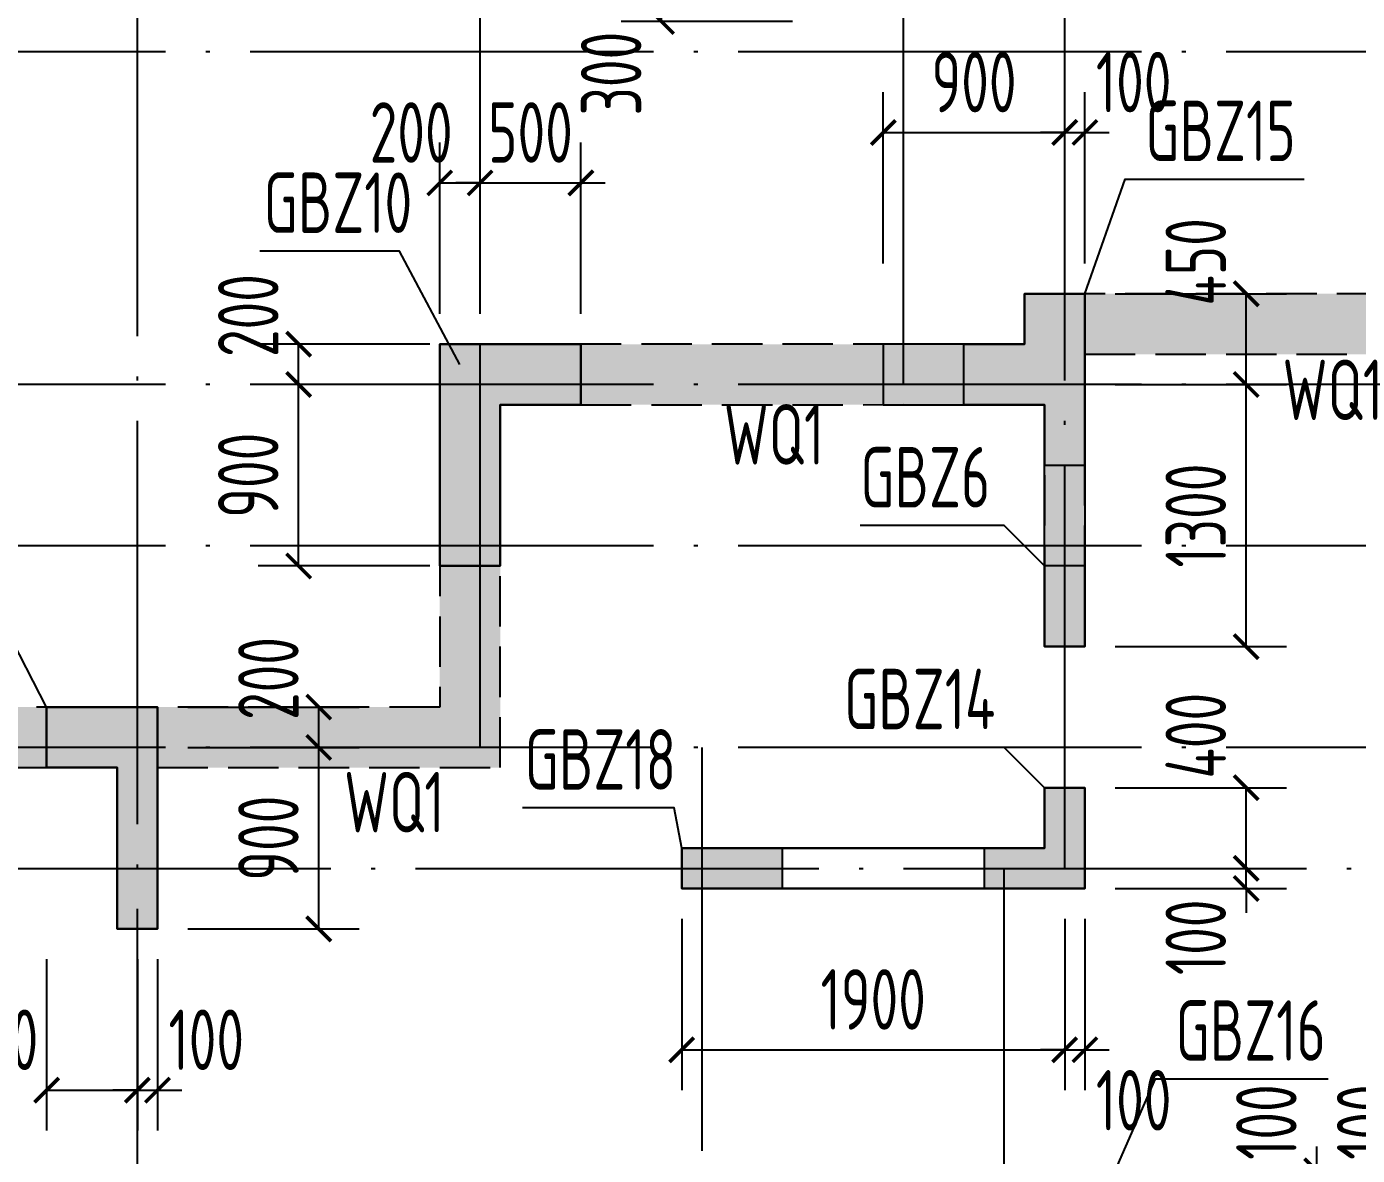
# Model space of a CAD drawing. Extents: x -668857 to 154266, y -275694 to 291306.
# Drawn here: x -308792 to -302191, y 210522 to 216120 of the extents above; entities that cross this region are included whole.
import ezdxf
from ezdxf.enums import TextEntityAlignment as Align

# ---------------------------------------------------------------- set-up
doc = ezdxf.new("R2010")
doc.units = 0
doc.header["$LTSCALE"] = 1000
doc.linetypes.add('DASH', pattern=[0.35, 0.25, -0.1])
doc.linetypes.add('DOTE', pattern=[2.42, 2, -0.2, 0.02, -0.2])
doc.layers.get('0').update_dxf_attribs({"linetype": 'CONTINUOUS'})
doc.layers.get('DEFPOINTS').update_dxf_attribs({"linetype": 'CONTINUOUS'})
for name, color, linetype in [('A-DOTE', 10, 'DOTE'), ('COLU_DE_TEXT', 7, 'CONTINUOUS'), ('LABEL', 1, 'CONTINUOUS'), ('S-Q墙填充', 252, 'CONTINUOUS'), ('S-Q墙实线', 6, 'CONTINUOUS'), ('S-Q墙标注', 3, 'CONTINUOUS'), ('S-Q墙虚线', 6, 'DASH'), ('S-X详图填充', 252, 'CONTINUOUS'), ('S-X详图实线', 4, 'CONTINUOUS')]:
    doc.layers.add(name, color=color, linetype=linetype)
doc.styles.add('TSSD_REIN', font='tssdeng.shx', dxfattribs={"width": 0.7, "height": 300, "bigfont": 'tssdchn.shx'})
doc.styles.add('结构文字', font='zstxt.shx', dxfattribs={"width": 0.7, "bigfont": 'zshz.shx'})
doc.dimstyles.new('STRUCK', dxfattribs={"dimtxt": 400, "dimasz": 121, "dimexe": 200, "dimexo": 150, "dimgap": 115, "dimtad": 1, "dimdec": 0, "dimdsep": 46, "dimtxsty": '结构文字', "dimblk": 'ARCHTICK', "dimcen": 400, "dimclrd": 3, "dimclre": 3, "dimclrt": 7, "dimadec": 0, "dimazin": 0, "dimtfac": 1, "dimtdec": 0, "dimtix": 1, "dimtmove": 2, "dimatfit": 3, "dimldrblk": '_DIMX', "dimfxl": 0, "dimtolj": 1, "dimtzin": 0, "dimarcsym": 0})

# ---------------------------------------------------------------- blocks, each defined once
blk = doc.blocks.new('20210726.16350016')
at = {"layer": 'A-DOTE'}
for p, q in [((36100, 10900), (36100, 21100)), ((37800, 13700), (37800, 21100)), ((40700, 13100.3), (40700, 21100)), ((39900, 15500), (39900, 17600)), ((55600, 17150), (3600, 17150)), ((55600, 15500), (3600, 15500)), ((55600, 14700), (3600, 14700)), ((55600, 13700), (3600, 13700)), ((38900.2, 13700), (38900, 3600)), ((3600, 13100.3), (55600, 13100.3)), ((40400, 11500), (40400, 13100))]:
    blk.add_line(p, q, dxfattribs=at)
blk = doc.blocks.new('_ArchTick')
at = {"color": 0, "linetype": 'ByBlock', "const_width": 0.15}
blk.add_lwpolyline([(-0.5, -0.5), (0.5, 0.5)], dxfattribs=at)
blk = doc.blocks.new('*D662')
at = {"layer": 'DEFPOINTS', "color": 0}
for p in [(-308142.3, 212545.4), (-307342.3, 212545.4), (-308142.3, 211645.4)]:
    blk.add_point(p, dxfattribs=at)
at = {"layer": 'S-Q墙标注', "color": 3, "lineweight": -2}
for p, q in [((-307992.3, 212545.4), (-307142.3, 212545.4)), ((-307342.3, 211645.4), (-307342.3, 212545.4)), ((-307992.3, 211645.4), (-307142.3, 211645.4))]:
    blk.add_line(p, q, dxfattribs=at)
at = {"layer": 'S-Q墙标注', "color": 3, "lineweight": -2, "xscale": 121, "yscale": 121, "zscale": 121}
for p, rotation in [((-307342.3, 212545.4), 90), ((-307342.3, 211645.4), 270)]:
    blk.add_blockref('_ArchTick', p, dxfattribs=dict(at, rotation=rotation))
at = {"layer": 'S-Q墙标注', "color": 7, "insert": (-307592.3, 212095.4), "char_height": 300, "attachment_point": 5, "rotation": 90, "style": 'TSSD_REIN'}
blk.add_mtext('\\A1;900', dxfattribs=at)
blk = doc.blocks.new('_DIMX')
blk.add_line((-150, 0), (150, 0))
at = {"const_width": 50}
blk.add_lwpolyline([(-70, -70), (70, 70)], dxfattribs=at)
blk = doc.blocks.new('*D663')
at = {"layer": 'DEFPOINTS', "color": 0}
for p in [(-308142.3, 212745.4), (-307342.3, 212745.4), (-308142.3, 212545.4)]:
    blk.add_point(p, dxfattribs=at)
at = {"layer": 'S-Q墙标注', "color": 3, "lineweight": -2}
for p, q in [((-307992.3, 212745.4), (-307142.3, 212745.4)), ((-307342.3, 212545.4), (-307342.3, 212745.4)), ((-307992.3, 212545.4), (-307142.3, 212545.4))]:
    blk.add_line(p, q, dxfattribs=at)
at = {"layer": 'S-Q墙标注', "color": 3, "lineweight": -2, "xscale": 121, "yscale": 121, "zscale": 121}
for p, rotation in [((-307342.3, 212745.4), 90), ((-307342.3, 212545.4), 270)]:
    blk.add_blockref('_ArchTick', p, dxfattribs=dict(at, rotation=rotation))
at = {"layer": 'S-Q墙标注', "color": 7, "insert": (-307592.3, 212887.3), "char_height": 300, "attachment_point": 5, "rotation": 90, "style": 'TSSD_REIN'}
blk.add_mtext('\\A1;200', dxfattribs=at)
blk = doc.blocks.new('*D664')
at = {"layer": 'DEFPOINTS', "color": 0}
for p in [(-308692.2, 211645.4), (-308242.3, 211645.4), (-308242.3, 210845.4)]:
    blk.add_point(p, dxfattribs=at)
at = {"layer": 'S-Q墙标注', "color": 3, "lineweight": -2}
for p, q in [((-308692.2, 211495.4), (-308692.2, 210645.4)), ((-308242.3, 211495.4), (-308242.3, 210645.4)), ((-308692.2, 210845.4), (-308242.3, 210845.4))]:
    blk.add_line(p, q, dxfattribs=at)
at = {"layer": 'S-Q墙标注', "color": 3, "lineweight": -2, "xscale": 121, "yscale": 121, "zscale": 121, "rotation": 180}
blk.add_blockref('_ArchTick', (-308692.2, 210845.4), dxfattribs=at)
at = {"layer": 'S-Q墙标注', "color": 3, "lineweight": -2, "xscale": 121, "yscale": 121, "zscale": 121}
blk.add_blockref('_ArchTick', (-308242.3, 210845.4), dxfattribs=at)
at = {"layer": 'S-Q墙标注', "color": 7, "insert": (-308950.3, 211095.4), "char_height": 300, "attachment_point": 5, "style": 'TSSD_REIN'}
blk.add_mtext('\\A1;450', dxfattribs=at)
blk = doc.blocks.new('*D665')
at = {"layer": 'DEFPOINTS', "color": 0}
for p in [(-308242.3, 211645.4), (-308142.3, 211645.4), (-308142.3, 210845.4)]:
    blk.add_point(p, dxfattribs=at)
at = {"layer": 'S-Q墙标注', "color": 3, "lineweight": -2}
for p, q in [((-308242.3, 211495.4), (-308242.3, 210645.4)), ((-308142.3, 211495.4), (-308142.3, 210645.4)), ((-308242.3, 210845.4), (-308363.3, 210845.4)), ((-308242.3, 210845.4), (-308142.3, 210845.4)), ((-308142.3, 210845.4), (-308021.3, 210845.4))]:
    blk.add_line(p, q, dxfattribs=at)
at = {"layer": 'S-Q墙标注', "color": 3, "lineweight": -2, "xscale": 121, "yscale": 121, "zscale": 121}
blk.add_blockref('_ArchTick', (-308242.3, 210845.4), dxfattribs=at)
at = {"layer": 'S-Q墙标注', "color": 3, "lineweight": -2, "xscale": 121, "yscale": 121, "zscale": 121, "rotation": 180}
blk.add_blockref('_ArchTick', (-308142.3, 210845.4), dxfattribs=at)
at = {"layer": 'S-Q墙标注', "color": 7, "insert": (-307900.4, 211095.4), "char_height": 300, "attachment_point": 5, "style": 'TSSD_REIN'}
blk.add_mtext('\\A1;100', dxfattribs=at)
blk = doc.blocks.new('*D666')
at = {"layer": 'DEFPOINTS', "color": 0}
for p in [(-303542.3, 211945.7), (-302742.3, 211945.7), (-303542.3, 211845.7)]:
    blk.add_point(p, dxfattribs=at)
at = {"layer": 'S-Q墙标注', "color": 3, "lineweight": -2}
for p, q in [((-302742.3, 211945.7), (-302742.3, 212066.7)), ((-303392.3, 211945.7), (-302542.3, 211945.7)), ((-302742.3, 211845.7), (-302742.3, 211945.7)), ((-303392.3, 211845.7), (-302542.3, 211845.7)), ((-302742.3, 211845.7), (-302742.3, 211724.7))]:
    blk.add_line(p, q, dxfattribs=at)
at = {"layer": 'S-Q墙标注', "color": 3, "lineweight": -2, "xscale": 121, "yscale": 121, "zscale": 121}
for p, rotation in [((-302742.3, 211945.7), 270), ((-302742.3, 211845.7), 90)]:
    blk.add_blockref('_ArchTick', p, dxfattribs=dict(at, rotation=rotation))
at = {"layer": 'S-Q墙标注', "color": 7, "insert": (-302992.3, 211603.7), "char_height": 300, "attachment_point": 5, "rotation": 90, "style": 'TSSD_REIN'}
blk.add_mtext('\\A1;100', dxfattribs=at)
blk = doc.blocks.new('*D667')
at = {"layer": 'DEFPOINTS', "color": 0}
for p in [(-303542.3, 212345.7), (-302742.3, 212345.7), (-303542.3, 211945.7)]:
    blk.add_point(p, dxfattribs=at)
at = {"layer": 'S-Q墙标注', "color": 3, "lineweight": -2}
for p, q in [((-303392.3, 212345.7), (-302542.3, 212345.7)), ((-302742.3, 211945.7), (-302742.3, 212345.7)), ((-303392.3, 211945.7), (-302542.3, 211945.7))]:
    blk.add_line(p, q, dxfattribs=at)
at = {"layer": 'S-Q墙标注', "color": 3, "lineweight": -2, "xscale": 121, "yscale": 121, "zscale": 121}
for p, rotation in [((-302742.3, 212345.7), 90), ((-302742.3, 211945.7), 270)]:
    blk.add_blockref('_ArchTick', p, dxfattribs=dict(at, rotation=rotation))
at = {"layer": 'S-Q墙标注', "color": 7, "insert": (-302992.3, 212603.7), "char_height": 300, "attachment_point": 5, "rotation": 90, "style": 'TSSD_REIN'}
blk.add_mtext('\\A1;400', dxfattribs=at)
blk = doc.blocks.new('*D668')
at = {"layer": 'DEFPOINTS', "color": 0}
for p in [(-305542.3, 211845.7), (-303642.3, 211845.7), (-303642.3, 211045.7)]:
    blk.add_point(p, dxfattribs=at)
at = {"layer": 'S-Q墙标注', "color": 3, "lineweight": -2}
for p, q in [((-305542.3, 211695.7), (-305542.3, 210845.7)), ((-303642.3, 211695.7), (-303642.3, 210845.7)), ((-305542.3, 211045.7), (-303642.3, 211045.7))]:
    blk.add_line(p, q, dxfattribs=at)
at = {"layer": 'S-Q墙标注', "color": 3, "lineweight": -2, "xscale": 121, "yscale": 121, "zscale": 121, "rotation": 180}
blk.add_blockref('_ArchTick', (-305542.3, 211045.7), dxfattribs=at)
at = {"layer": 'S-Q墙标注', "color": 3, "lineweight": -2, "xscale": 121, "yscale": 121, "zscale": 121}
blk.add_blockref('_ArchTick', (-303642.3, 211045.7), dxfattribs=at)
at = {"layer": 'S-Q墙标注', "color": 7, "insert": (-304592.3, 211295.7), "char_height": 300, "attachment_point": 5, "style": 'TSSD_REIN'}
blk.add_mtext('\\A1;1900', dxfattribs=at)
blk = doc.blocks.new('*D669')
at = {"layer": 'DEFPOINTS', "color": 0}
for p in [(-303642.3, 211845.7), (-303542.3, 211845.7), (-303542.3, 211045.7)]:
    blk.add_point(p, dxfattribs=at)
at = {"layer": 'S-Q墙标注', "color": 3, "lineweight": -2}
for p, q in [((-303642.3, 211695.7), (-303642.3, 210845.7)), ((-303542.3, 211695.7), (-303542.3, 210845.7)), ((-303642.3, 211045.7), (-303763.3, 211045.7)), ((-303642.3, 211045.7), (-303542.3, 211045.7)), ((-303542.3, 211045.7), (-303421.3, 211045.7))]:
    blk.add_line(p, q, dxfattribs=at)
at = {"layer": 'S-Q墙标注', "color": 3, "lineweight": -2, "xscale": 121, "yscale": 121, "zscale": 121}
blk.add_blockref('_ArchTick', (-303642.3, 211045.7), dxfattribs=at)
at = {"layer": 'S-Q墙标注', "color": 3, "lineweight": -2, "xscale": 121, "yscale": 121, "zscale": 121, "rotation": 180}
blk.add_blockref('_ArchTick', (-303542.3, 211045.7), dxfattribs=at)
at = {"layer": 'S-Q墙标注', "color": 7, "insert": (-303300.4, 210795.7), "char_height": 300, "attachment_point": 5, "style": 'TSSD_REIN'}
blk.add_mtext('\\A1;100', dxfattribs=at)
blk = doc.blocks.new('*D670')
at = {"layer": 'DEFPOINTS', "color": 0}
for p in [(-307442.3, 214345.4), (-306642.3, 214345.4), (-306642.3, 213445.4)]:
    blk.add_point(p, dxfattribs=at)
at = {"layer": 'S-Q墙标注', "color": 3, "lineweight": -2}
for p, q in [((-306792.3, 214345.4), (-307642.3, 214345.4)), ((-307442.3, 213445.4), (-307442.3, 214345.4)), ((-306792.3, 213445.4), (-307642.3, 213445.4))]:
    blk.add_line(p, q, dxfattribs=at)
at = {"layer": 'S-Q墙标注', "color": 3, "lineweight": -2, "xscale": 121, "yscale": 121, "zscale": 121}
for p, rotation in [((-307442.3, 214345.4), 90), ((-307442.3, 213445.4), 270)]:
    blk.add_blockref('_ArchTick', p, dxfattribs=dict(at, rotation=rotation))
at = {"layer": 'S-Q墙标注', "color": 7, "insert": (-307692.3, 213895.4), "char_height": 300, "attachment_point": 5, "rotation": 90, "style": 'TSSD_REIN'}
blk.add_mtext('\\A1;900', dxfattribs=at)
blk = doc.blocks.new('*D671')
at = {"layer": 'DEFPOINTS', "color": 0}
for p in [(-307442.3, 214545.4), (-306642.3, 214545.4), (-306642.3, 214345.4)]:
    blk.add_point(p, dxfattribs=at)
at = {"layer": 'S-Q墙标注', "color": 3, "lineweight": -2}
for p, q in [((-306792.3, 214545.4), (-307642.3, 214545.4)), ((-307442.3, 214345.4), (-307442.3, 214545.4)), ((-306792.3, 214345.4), (-307642.3, 214345.4))]:
    blk.add_line(p, q, dxfattribs=at)
at = {"layer": 'S-Q墙标注', "color": 3, "lineweight": -2, "xscale": 121, "yscale": 121, "zscale": 121}
for p, rotation in [((-307442.3, 214545.4), 90), ((-307442.3, 214345.4), 270)]:
    blk.add_blockref('_ArchTick', p, dxfattribs=dict(at, rotation=rotation))
at = {"layer": 'S-Q墙标注', "color": 7, "insert": (-307692.3, 214687.3), "char_height": 300, "attachment_point": 5, "rotation": 90, "style": 'TSSD_REIN'}
blk.add_mtext('\\A1;200', dxfattribs=at)
blk = doc.blocks.new('*D672')
at = {"layer": 'DEFPOINTS', "color": 0}
for p in [(-306542.3, 215345.4), (-306742.3, 214545.4), (-306542.3, 214545.4)]:
    blk.add_point(p, dxfattribs=at)
at = {"layer": 'S-Q墙标注', "color": 3, "lineweight": -2}
for p, q in [((-306742.3, 214695.4), (-306742.3, 215545.4)), ((-306542.3, 214695.4), (-306542.3, 215545.4)), ((-306742.3, 215345.4), (-306542.3, 215345.4))]:
    blk.add_line(p, q, dxfattribs=at)
at = {"layer": 'S-Q墙标注', "color": 3, "lineweight": -2, "xscale": 121, "yscale": 121, "zscale": 121, "rotation": 180}
blk.add_blockref('_ArchTick', (-306742.3, 215345.4), dxfattribs=at)
at = {"layer": 'S-Q墙标注', "color": 3, "lineweight": -2, "xscale": 121, "yscale": 121, "zscale": 121}
blk.add_blockref('_ArchTick', (-306542.3, 215345.4), dxfattribs=at)
at = {"layer": 'S-Q墙标注', "color": 7, "insert": (-306884.2, 215595.4), "char_height": 300, "attachment_point": 5, "style": 'TSSD_REIN'}
blk.add_mtext('\\A1;200', dxfattribs=at)
blk = doc.blocks.new('*D673')
at = {"layer": 'DEFPOINTS', "color": 0}
for p in [(-306042.4, 215345.4), (-306542.3, 214545.4), (-306042.4, 214545.4)]:
    blk.add_point(p, dxfattribs=at)
at = {"layer": 'S-Q墙标注', "color": 3, "lineweight": -2}
for p, q in [((-306542.3, 214695.4), (-306542.3, 215545.4)), ((-306042.4, 214695.4), (-306042.4, 215545.4)), ((-306542.3, 215345.4), (-306663.3, 215345.4)), ((-306542.3, 215345.4), (-306042.4, 215345.4)), ((-306042.4, 215345.4), (-305921.4, 215345.4))]:
    blk.add_line(p, q, dxfattribs=at)
at = {"layer": 'S-Q墙标注', "color": 3, "lineweight": -2, "xscale": 121, "yscale": 121, "zscale": 121}
blk.add_blockref('_ArchTick', (-306542.3, 215345.4), dxfattribs=at)
at = {"layer": 'S-Q墙标注', "color": 3, "lineweight": -2, "xscale": 121, "yscale": 121, "zscale": 121, "rotation": 180}
blk.add_blockref('_ArchTick', (-306042.4, 215345.4), dxfattribs=at)
at = {"layer": 'S-Q墙标注', "color": 7, "insert": (-306292.4, 215595.4), "char_height": 300, "attachment_point": 5, "style": 'TSSD_REIN'}
blk.add_mtext('\\A1;500', dxfattribs=at)
blk = doc.blocks.new('*D676')
at = {"layer": 'DEFPOINTS', "color": 0}
for p in [(-303542.3, 214345.4), (-302742.3, 214345.4), (-303542.3, 213045.4)]:
    blk.add_point(p, dxfattribs=at)
at = {"layer": 'S-Q墙标注', "color": 3, "lineweight": -2}
for p, q in [((-303392.3, 214345.4), (-302542.3, 214345.4)), ((-302742.3, 213045.4), (-302742.3, 214345.4)), ((-303392.3, 213045.4), (-302542.3, 213045.4))]:
    blk.add_line(p, q, dxfattribs=at)
at = {"layer": 'S-Q墙标注', "color": 3, "lineweight": -2, "xscale": 121, "yscale": 121, "zscale": 121}
for p, rotation in [((-302742.3, 214345.4), 90), ((-302742.3, 213045.4), 270)]:
    blk.add_blockref('_ArchTick', p, dxfattribs=dict(at, rotation=rotation))
at = {"layer": 'S-Q墙标注', "color": 7, "insert": (-302992.3, 213695.4), "char_height": 300, "attachment_point": 5, "rotation": 90, "style": 'TSSD_REIN'}
blk.add_mtext('\\A1;1300', dxfattribs=at)
blk = doc.blocks.new('*D677')
at = {"layer": 'DEFPOINTS', "color": 0}
for p in [(-303542.3, 214795.4), (-302742.3, 214795.4), (-303542.3, 214345.4)]:
    blk.add_point(p, dxfattribs=at)
at = {"layer": 'S-Q墙标注', "color": 3, "lineweight": -2}
for p, q in [((-303392.3, 214795.4), (-302542.3, 214795.4)), ((-302742.3, 214345.4), (-302742.3, 214795.4)), ((-303392.3, 214345.4), (-302542.3, 214345.4))]:
    blk.add_line(p, q, dxfattribs=at)
at = {"layer": 'S-Q墙标注', "color": 3, "lineweight": -2, "xscale": 121, "yscale": 121, "zscale": 121}
for p, rotation in [((-302742.3, 214795.4), 90), ((-302742.3, 214345.4), 270)]:
    blk.add_blockref('_ArchTick', p, dxfattribs=dict(at, rotation=rotation))
at = {"layer": 'S-Q墙标注', "color": 7, "insert": (-302992.3, 214953.5), "char_height": 300, "attachment_point": 5, "rotation": 90, "style": 'TSSD_REIN'}
blk.add_mtext('\\A1;450', dxfattribs=at)
blk = doc.blocks.new('*D678')
at = {"layer": 'DEFPOINTS', "color": 0}
for p in [(-303642.3, 215595.4), (-304542.4, 214795.4), (-303642.3, 214795.4)]:
    blk.add_point(p, dxfattribs=at)
at = {"layer": 'S-Q墙标注', "color": 3, "lineweight": -2}
for p, q in [((-304542.4, 214945.4), (-304542.4, 215795.4)), ((-303642.3, 214945.4), (-303642.3, 215795.4)), ((-304542.4, 215595.4), (-303642.3, 215595.4))]:
    blk.add_line(p, q, dxfattribs=at)
at = {"layer": 'S-Q墙标注', "color": 3, "lineweight": -2, "xscale": 121, "yscale": 121, "zscale": 121, "rotation": 180}
blk.add_blockref('_ArchTick', (-304542.4, 215595.4), dxfattribs=at)
at = {"layer": 'S-Q墙标注', "color": 3, "lineweight": -2, "xscale": 121, "yscale": 121, "zscale": 121}
blk.add_blockref('_ArchTick', (-303642.3, 215595.4), dxfattribs=at)
at = {"layer": 'S-Q墙标注', "color": 7, "insert": (-304092.4, 215845.4), "char_height": 300, "attachment_point": 5, "style": 'TSSD_REIN'}
blk.add_mtext('\\A1;900', dxfattribs=at)
blk = doc.blocks.new('*D679')
at = {"layer": 'DEFPOINTS', "color": 0}
for p in [(-303542.3, 215595.4), (-303642.3, 214795.4), (-303542.3, 214795.4)]:
    blk.add_point(p, dxfattribs=at)
at = {"layer": 'S-Q墙标注', "color": 3, "lineweight": -2}
for p, q in [((-303642.3, 214945.4), (-303642.3, 215795.4)), ((-303542.3, 214945.4), (-303542.3, 215795.4)), ((-303642.3, 215595.4), (-303763.3, 215595.4)), ((-303642.3, 215595.4), (-303542.3, 215595.4)), ((-303542.3, 215595.4), (-303421.3, 215595.4))]:
    blk.add_line(p, q, dxfattribs=at)
at = {"layer": 'S-Q墙标注', "color": 3, "lineweight": -2, "xscale": 121, "yscale": 121, "zscale": 121}
blk.add_blockref('_ArchTick', (-303642.3, 215595.4), dxfattribs=at)
at = {"layer": 'S-Q墙标注', "color": 3, "lineweight": -2, "xscale": 121, "yscale": 121, "zscale": 121, "rotation": 180}
blk.add_blockref('_ArchTick', (-303542.3, 215595.4), dxfattribs=at)
at = {"layer": 'S-Q墙标注', "color": 7, "insert": (-303300.4, 215845.4), "char_height": 300, "attachment_point": 5, "style": 'TSSD_REIN'}
blk.add_mtext('\\A1;100', dxfattribs=at)
blk = doc.blocks.new('*D701')
at = {"layer": 'DEFPOINTS', "color": 0}
for p in [(-305642.3, 216445.4), (-304842.3, 216445.4), (-304842.3, 216145.4)]:
    blk.add_point(p, dxfattribs=at)
at = {"layer": 'S-Q墙标注', "color": 3, "lineweight": -2}
for p, q in [((-304992.3, 216445.4), (-305842.3, 216445.4)), ((-305642.3, 216145.4), (-305642.3, 216445.4)), ((-304992.3, 216145.4), (-305842.3, 216145.4))]:
    blk.add_line(p, q, dxfattribs=at)
at = {"layer": 'S-Q墙标注', "color": 3, "lineweight": -2, "xscale": 121, "yscale": 121, "zscale": 121}
for p, rotation in [((-305642.3, 216445.4), 90), ((-305642.3, 216145.4), 270)]:
    blk.add_blockref('_ArchTick', p, dxfattribs=dict(at, rotation=rotation))
at = {"layer": 'S-Q墙标注', "color": 7, "insert": (-305892.3, 215887.3), "char_height": 300, "attachment_point": 5, "rotation": 90, "style": 'TSSD_REIN'}
blk.add_mtext('\\A1;300', dxfattribs=at)
blk = doc.blocks.new('*D728')
at = {"layer": 'DEFPOINTS', "color": 0}
for p in [(-303192.3, 210445.4), (-302392.3, 210445.4), (-303192.3, 210345.4)]:
    blk.add_point(p, dxfattribs=at)
at = {"layer": 'S-Q墙标注', "color": 3, "lineweight": -2}
for p, q in [((-302392.3, 210445.4), (-302392.3, 210566.4)), ((-303042.3, 210445.4), (-302192.3, 210445.4)), ((-302392.3, 210345.4), (-302392.3, 210445.4)), ((-303042.3, 210345.4), (-302192.3, 210345.4)), ((-302392.3, 210345.4), (-302392.3, 210224.4))]:
    blk.add_line(p, q, dxfattribs=at)
at = {"layer": 'S-Q墙标注', "color": 3, "lineweight": -2, "xscale": 121, "yscale": 121, "zscale": 121}
for p, rotation in [((-302392.3, 210445.4), 270), ((-302392.3, 210345.4), 90)]:
    blk.add_blockref('_ArchTick', p, dxfattribs=dict(at, rotation=rotation))
at = {"layer": 'S-Q墙标注', "color": 7, "insert": (-302642.3, 210687.3), "char_height": 300, "attachment_point": 5, "rotation": 90, "style": 'TSSD_REIN'}
blk.add_mtext('\\A1;100', dxfattribs=at)
blk = doc.blocks.new('*D731')
at = {"layer": 'DEFPOINTS', "color": 0}
for p in [(-301892.3, 210445.4), (-301092.3, 210445.4), (-301092.3, 210345.4)]:
    blk.add_point(p, dxfattribs=at)
at = {"layer": 'S-Q墙标注', "color": 3, "lineweight": -2}
for p, q in [((-301892.3, 210445.4), (-301892.3, 210566.4)), ((-301242.3, 210445.4), (-302092.3, 210445.4)), ((-301892.3, 210345.4), (-301892.3, 210445.4)), ((-301242.3, 210345.4), (-302092.3, 210345.4)), ((-301892.3, 210345.4), (-301892.3, 210224.4))]:
    blk.add_line(p, q, dxfattribs=at)
at = {"layer": 'S-Q墙标注', "color": 3, "lineweight": -2, "xscale": 121, "yscale": 121, "zscale": 121}
for p, rotation in [((-301892.3, 210445.4), 270), ((-301892.3, 210345.4), 90)]:
    blk.add_blockref('_ArchTick', p, dxfattribs=dict(at, rotation=rotation))
at = {"layer": 'S-Q墙标注', "color": 7, "insert": (-302142.3, 210687.3), "char_height": 300, "attachment_point": 5, "rotation": 90, "style": 'TSSD_REIN'}
blk.add_mtext('\\A1;100', dxfattribs=at)

msp = doc.modelspace()

# ---------------------------------------------------------------- hatches: boundary and pattern name
at = {"layer": 'S-Q墙填充', "ltscale": 0.5}
h = msp.add_hatch(dxfattribs=at)
h.set_pattern_fill('ARMORED', color=252, scale=30, style=0)
h.set_pattern_definition([(50, (-388806.07, 175277.25), (215.17805, -18.82564), [22.5, -247.5]), (355, (-388806.07, 175277.25), (-41.6254, 225.65764), [18, -198]), (100.4514, (-388788.14, 175275.68), (173.5528, 206.83186), [19.12206, -210.34263]), (46.1842, (-388806.07, 175337.25), (320.1723, -49.6557), [33.75, -371.25]), (96.6356, (-388779.4, 175333.12), (280.3988, 292.2354), [28.6831, -315.5139]), (351.1842, (-388806.07, 175337.25), (280.3986, 292.2356), [27, -297]), (21, (-388776.07, 175322.25), (179.07212, -120.78567), [22.5, -247.5]), (326, (-388776.07, 175322.25), (72.9946, 217.545), [18, -198]), (71.4514, (-388761.15, 175312.19), (252.0668, 96.75915), [19.12206, -210.34263]), (37.5, (-388806.07, 175277.25), (3.647957, 99.868156), [0, -195.6, 0, -201, 0, -198.75]), (7.5, (-388806.07, 175277.25), (78.92086, 118.32351), [0, -114.6, 0, -191.1, 0, -75.75]), (327.5, (-388872.97, 175277.25), (160.14673, -6.76646), [0, -75, 0, -234, 0, -310.5]), (317.5, (-388902.97, 175277.25), (174.95585, 30.0315), [0, -97.5, 0, -155.4, 0, -220.5]), (45, (-388806.07, 175277.25), (-106.06602, 106.06602), [])])
h.paths.add_polyline_path([(-297742.24, 214545.39), (-298392.15, 214545.39), (-300042.22, 214545.4), (-300642.44, 214545.39), (-300642.58, 214795.4), (-303842.17, 214795.4), (-303842.26, 214545.39), (-304442.18, 214545.4), (-306042.41, 214545.39), (-306742.33, 214545.39), (-306742.33, 213545.39), (-306742.33, 212745.39), (-319442.34, 212745.39), (-319892.34, 212745.39), (-320792.42, 212745.39), (-321242.33, 212745.39), (-322742.33, 212745.39), (-322742.33, 213545.39), (-322742.33, 214545.39), (-323392.24, 214545.39), (-325042.72, 214545.4), (-325642.33, 214545.39), (-325642.33, 214795.39), (-328842.33, 214795.39), (-328842.33, 214545.39), (-329442.45, 214545.4), (-331042.41, 214545.39), (-331742.33, 214545.39), (-331742.33, 213545.39), (-331742.33, 212745.39), (-339942.33, 212745.39), (-339942.33, 209745.4), (-339942.32, 207145.39), (-339942.32, 205045.39), (-337142.31, 205045.39), (-330642.27, 205045.39), (-330642.32, 203845.39), (-329592.33, 203845.39), (-327242.31, 203845.39), (-324692.33, 203845.39), (-323842.33, 203845.39), (-323842.38, 205045.27), (-318242.34, 205045.39), (-317342.34, 205045.39), (-314742.34, 205045.39), (-312142.31, 205045.39), (-311242.32, 205045.39), (-305642.31, 205045.39), (-305642.31, 203845.39), (-304592.33, 203845.39), (-302242.34, 203845.39), (-299892.33, 203845.39), (-298842.34, 203845.39), (-298842.34, 205045.39), (-293242.34, 205045.39), (-292342.34, 205045.39), (-289542.34, 205045.39), (-289542.34, 212745.39), (-291142.42, 212745.39), (-291542.34, 212745.39), (-294442.32, 212745.39), (-294892.32, 212745.39), (-295792.42, 212745.39), (-296242.34, 212745.39), (-297742.24, 212745.39), (-297742.24, 213545.39)])
h.paths.add_polyline_path([(-339642.33, 209645.4), (-338942.32, 209645.4), (-338942.32, 209845.4), (-339642.33, 209845.4), (-339642.33, 212445.39), (-339242.33, 212445.39), (-338342.23, 212445.39), (-338042.32, 212445.39), (-338042.3, 211795.39), (-337842.3, 211795.39), (-337842.32, 212445.39), (-335142.32, 212445.39), (-335142.32, 209645.4), (-334942.32, 209645.4), (-334942.32, 212445.39), (-334592.32, 212445.39), (-333692.23, 212445.39), (-333342.32, 212445.39), (-333342.32, 211645.39), (-333142.32, 211645.39), (-333142.32, 212445.39), (-331442.33, 212445.39), (-331442.33, 213545.39), (-331442.33, 214245.39), (-331042.41, 214245.39), (-329442.45, 214245.4), (-328742.33, 214245.39), (-328742.33, 213045.39), (-328542.33, 213045.39), (-328542.33, 214345.39), (-328542.33, 214495.39), (-325942.33, 214495.39), (-325942.33, 214345.39), (-325942.33, 213045.39), (-325742.33, 213045.39), (-325742.33, 214245.39), (-325042.72, 214245.4), (-323392.24, 214245.39), (-323042.33, 214245.39), (-323042.33, 213545.39), (-323042.33, 212445.39), (-321342.33, 212445.39), (-321342.33, 211645.39), (-321142.33, 211645.39), (-321142.33, 212445.39), (-320792.42, 212445.39), (-319892.34, 212445.39), (-319542.34, 212445.39), (-319542.34, 209645.4), (-319342.34, 209645.4), (-319342.34, 212445.39), (-316642.34, 212445.39), (-316642.34, 209645.4), (-316442.34, 209645.4), (-316442.34, 212445.39), (-316142.42, 212445.39), (-315142.33, 212445.39), (-314842.33, 212445.39), (-314842.34, 212445.39), (-314642.34, 212445.39), (-314642.33, 212445.39), (-314342.33, 212445.39), (-313342.23, 212445.39), (-313042.32, 212445.39), (-313042.32, 209645.2), (-312842.32, 209645.2), (-312842.32, 212445.39), (-310142.33, 212445.39), (-310142.33, 209645.4), (-309942.33, 209645.4), (-309942.33, 212445.39), (-309592.33, 212445.39), (-308692.23, 212445.39), (-308342.33, 212445.39), (-308342.33, 211645.4), (-308142.33, 211645.4), (-308142.33, 212445.39), (-306442.33, 212445.39), (-306442.33, 213545.39), (-306442.33, 214245.39), (-306042.41, 214245.39), (-304442.18, 214245.4), (-303742.33, 214245.39), (-303742.33, 213045.39), (-303542.33, 213045.39), (-303542.33, 214495.4), (-300942.33, 214495.4), (-300942.33, 213045.39), (-300742.33, 213045.39), (-300742.33, 214245.39), (-300042.22, 214245.4), (-298392.15, 214245.39), (-298042.24, 214245.39), (-298042.24, 213545.39), (-298042.24, 212445.39), (-296342.34, 212445.39), (-296342.34, 211645.39), (-296142.34, 211645.39), (-296142.34, 212445.39), (-295792.42, 212445.39), (-294892.32, 212445.39), (-294542.32, 212445.39), (-294542.32, 209645.4), (-294342.32, 209645.4), (-294342.32, 212445.39), (-291642.34, 212445.39), (-291642.34, 211795.42), (-291442.34, 211795.42), (-291442.34, 212445.39), (-291142.42, 212445.39), (-290242.32, 212445.39), (-289842.33, 212445.39), (-289842.33, 209845.4), (-290542.33, 209845.4), (-290542.33, 209645.4), (-289842.33, 209645.4), (-289842.34, 207145.39), (-289842.34, 205345.39), (-292342.34, 205345.39), (-293142.34, 205345.39), (-293142.34, 206795.39), (-293342.34, 206795.39), (-293342.34, 205345.39), (-298842.34, 205345.39), (-298842.34, 205595.39), (-299142.34, 205595.39), (-299142.34, 205245.39), (-299142.34, 204145.39), (-299892.33, 204145.39), (-302242.34, 204145.39), (-304592.33, 204145.39), (-305342.31, 204145.39), (-305342.31, 205245.39), (-305342.31, 205595.39), (-305642.31, 205595.39), (-305642.31, 205345.39), (-311142.32, 205345.39), (-311142.32, 206795.39), (-311342.32, 206795.39), (-311342.32, 205345.39), (-312142.31, 205345.39), (-314742.34, 205345.39), (-317342.34, 205345.39), (-318142.34, 205345.39), (-318142.34, 206795.39), (-318342.34, 206795.39), (-318342.34, 205345.39), (-323842.33, 205345.27), (-323842.3, 205595.37), (-324142.34, 205595.4), (-324142.39, 205245.27), (-324142.34, 204145.39), (-324692.33, 204145.39), (-327242.31, 204145.39), (-329592.33, 204145.39), (-330342.31, 204145.39), (-330342.27, 205245.27), (-330342.31, 205595.4), (-330642.32, 205595.37), (-330642.28, 205345.27), (-336142.32, 205345.39), (-336142.32, 206795.39), (-336342.32, 206795.39), (-336342.32, 205345.39), (-337142.31, 205345.39), (-339642.32, 205345.39), (-339642.32, 207145.39)], flags=16)
at = {"layer": 'S-X详图填充'}
h = msp.add_hatch(color=256, dxfattribs=at)
h.dxf.hatch_style = 1
h.paths.add_polyline_path([(-303842.26, 214545.43), (-304542.23, 214545.39), (-304542.23, 214245.39), (-303742.33, 214245.39), (-303742.34, 213945.42), (-303542.29, 213945.42), (-303542.23, 214795.3), (-303842.18, 214795.39)])
h = msp.add_hatch(color=256, dxfattribs=at)
h.dxf.hatch_style = 1
h.paths.add_polyline_path([(-306742.33, 213445.42), (-306442.33, 213445.42), (-306442.32, 214245.39), (-306042.33, 214245.39), (-306042.34, 214545.39), (-306742.33, 214545.39)])
h = msp.add_hatch(color=256, dxfattribs=at)
h.dxf.hatch_style = 1
h.paths.add_polyline_path([(-303542.31, 213445.42), (-303742.34, 213445.42), (-303742.34, 213045.42), (-303542.34, 213045.42)])
h = msp.add_hatch(color=256, dxfattribs=at)
h.dxf.hatch_style = 1
h.paths.add_polyline_path([(-308692.34, 212745.39), (-308692.28, 212445.39), (-308342.28, 212445.39), (-308342.34, 211645.42), (-308142.34, 211645.42), (-308142.34, 212745.39)])
h = msp.add_hatch(color=256, dxfattribs=at)
h.dxf.hatch_style = 1
h.paths.add_polyline_path([(-304042.34, 212045.72), (-304042.34, 211845.72), (-303542.34, 211845.72), (-303542.34, 212345.72), (-303742.34, 212345.72), (-303742.34, 212045.72)])
h = msp.add_hatch(color=256, dxfattribs=at)
h.dxf.hatch_style = 1
h.paths.add_polyline_path([(-305042.32, 211845.61), (-305042.32, 212045.61), (-305542.32, 212045.66), (-305542.32, 211845.66)])

# ---------------------------------------------------------------- linework, layer by layer
at = {"layer": 'LABEL'}
for points in [[(-303542.3, 214795.34), (-303342.3, 215363.43), (-302455.36, 215363.43)], [(-306642.32, 214445.4), (-306942.33, 215007.09), (-307635.4, 215007.09)], [(-303742.33, 213445.42), (-303942.33, 213645.42), (-304657.31, 213645.42)], [(-308692.33, 212745.39), (-308892.33, 213134.7), (-309548.91, 213134.7)], [(-303742.32, 212345.72), (-303942.32, 212545.72), (-304782.32, 212545.72)], [(-305542.33, 212045.72), (-305579.4, 212245.72), (-306332.33, 212245.72)], [(-303392.38, 210445.42), (-303192.38, 210901.4), (-302336.35, 210901.4)]]:
    msp.add_lwpolyline(points, dxfattribs=at)
at = {"layer": 'S-Q墙实线', "ltscale": 0.5}
for points in [[(-303742.33, 213045.39), (-303742.33, 214245.39), (-304142.23, 214245.39), (-304142.23, 214545.39), (-303842.26, 214545.43), (-303842.18, 214795.48), (-303542.23, 214795.39), (-303542.33, 213045.39), (-303742.33, 213045.39)], [(-306742.33, 213445.39), (-306742.33, 214545.39), (-306042.33, 214545.39), (-306042.33, 214245.39), (-306442.33, 214245.39), (-306442.33, 213445.39), (-306742.33, 213445.39)], [(-308692.33, 212745.39), (-308142.33, 212745.39), (-308142.33, 211645.39), (-308342.33, 211645.39), (-308342.33, 212445.39), (-308692.33, 212445.39), (-308692.33, 212745.39)], [(-305542.33, 212045.7), (-303742.33, 212045.7), (-303742.33, 212345.7), (-303542.33, 212345.7), (-303542.33, 211845.7), (-305542.33, 211845.7), (-305542.33, 212045.7)]]:
    msp.add_lwpolyline(points, dxfattribs=at)
at = {"layer": 'S-Q墙实线'}
msp.add_lwpolyline([(-305542.32, 211845.66), (-303942.39, 211845.66), (-303542.33, 211845.66), (-303542.33, 212345.66), (-303742.33, 212345.66), (-303742.33, 212045.66), (-303942.39, 212045.66), (-305542.32, 212045.66)], close=True, dxfattribs=at)
at = {"layer": 'S-Q墙虚线', "color": 6}
for points in [[(-294892.32, 212745.39), (-295792.42, 212745.39), (-296242.34, 212745.39), (-297742.24, 212745.39), (-297742.24, 213545.39), (-297742.24, 214545.39), (-298392.15, 214545.39), (-300042.22, 214545.4), (-300642.44, 214545.39), (-300642.58, 214795.4), (-303842.17, 214795.4), (-303842.26, 214545.39), (-304442.18, 214545.4), (-306042.41, 214545.39), (-306742.33, 214545.39), (-306742.33, 213545.39), (-306742.33, 212745.39), (-319442.34, 212745.39)], [(-309592.33, 212445.39), (-308692.23, 212445.39), (-308342.33, 212445.39), (-308342.33, 211645.4), (-308142.33, 211645.4), (-308142.33, 212445.39), (-306442.33, 212445.39), (-306442.33, 213545.39), (-306442.33, 214245.39), (-306042.41, 214245.39), (-304442.18, 214245.4), (-303742.33, 214245.39), (-303742.33, 213045.39), (-303542.33, 213045.39), (-303542.33, 214495.4), (-300942.33, 214495.4)]]:
    msp.add_lwpolyline(points, dxfattribs=at)
at = {"layer": 'S-X详图实线'}
for points in [[(-303742.34, 213945.42), (-303542.29, 213945.42), (-303542.23, 214795.3), (-303842.18, 214795.39), (-303842.26, 214545.43), (-304542.23, 214545.39), (-304542.23, 214245.39), (-303742.33, 214245.39), (-303742.34, 213945.42)], [(-306742.33, 213445.42), (-306442.33, 213445.42), (-306442.33, 214245.39), (-306042.34, 214245.39), (-306042.34, 214545.39), (-306742.33, 214545.39), (-306742.33, 213445.42)], [(-303542.31, 213445.42), (-303742.34, 213445.42), (-303742.34, 213045.42), (-303542.34, 213045.42), (-303542.31, 213445.42)], [(-308692.33, 212745.39), (-308692.33, 212445.39), (-308342.33, 212445.39), (-308342.34, 211645.42), (-308142.34, 211645.42), (-308142.33, 212745.39), (-308692.33, 212745.39)], [(-304042.34, 212045.72), (-304042.34, 211845.72), (-303542.34, 211845.72), (-303542.34, 212345.72), (-303742.34, 212345.72), (-303742.34, 212045.72), (-304042.34, 212045.72)], [(-305042.32, 211845.66), (-305042.32, 212045.66), (-305542.32, 212045.66), (-305542.32, 211845.66), (-305042.32, 211845.66)]]:
    msp.add_lwpolyline(points, close=True, dxfattribs=at)

# ---------------------------------------------------------------- block references
at = {"layer": 'A-DOTE'}
msp.add_blockref('20210726.16350016', (-344342.33, 198845.35), dxfattribs=at)

# ---------------------------------------------------------------- texts
at = {"layer": 'COLU_DE_TEXT', "style": 'TSSD_REIN', "width": 0.7}
for s, p in [('GBZ15', (-303242.3, 215363.43)), ('GBZ10', (-307615.8, 215007.09)), ('GBZ6', (-304656.18, 213645.42)), ('GBZ14', (-304736.7, 212545.72)), ('GBZ18', (-306321.11, 212245.72)), ('GBZ16', (-303092.38, 210901.4))]:
    msp.add_text(s, height=300, dxfattribs=at).set_placement(p, align=Align.BOTTOM_LEFT)
at = {"layer": 'S-Q墙标注', "style": 'TSSD_REIN', "width": 0.7}
for p in [(-302312.82, 214079.19), (-305084.54, 213858.19), (-306967.91, 212034)]:
    msp.add_text('WQ1', height=300, dxfattribs=at).set_placement(p, align=Align.BOTTOM_CENTER)

# ---------------------------------------------------------------- dimensions: what is measured, and where the dimension line sits
at = {"layer": 'S-Q墙标注'}
for base, p1, p2, picture, middle in [((-305642.32, 216445.39), (-304842.32, 216145.39), (-304842.32, 216445.39), '*D701', (-305892.32, 215887.31)), ((-302742.33, 214795.4), (-303542.33, 214345.39), (-303542.33, 214795.4), '*D677', (-302992.33, 214953.47)), ((-307442.33, 214545.39), (-306642.33, 214345.39), (-306642.33, 214545.39), '*D671', (-307692.33, 214687.32)), ((-307342.32, 212745.39), (-308142.32, 212545.39), (-308142.32, 212745.39), '*D663', (-307592.32, 212887.32)), ((-302742.33, 212345.66), (-303542.33, 211945.66), (-303542.33, 212345.66), '*D667', (-302992.33, 212603.74)), ((-302742.33, 211945.66), (-303542.33, 211845.66), (-303542.33, 211945.66), '*D666', (-302992.33, 211603.74)), ((-302392.33, 210445.39), (-303192.33, 210345.39), (-303192.33, 210445.39), '*D728', (-302642.33, 210687.32)), ((-301892.33, 210445.39), (-301092.33, 210345.39), (-301092.33, 210445.39), '*D731', (-302142.33, 210687.32))]:
    dim = msp.add_linear_dim(base=base, p1=p1, p2=p2, angle=90, dimstyle='STRUCK', override={"dimtxt": 300, "dimgap": 100, "dimtxsty": 'TSSD_REIN'}, dxfattribs=at)
    dim.commit()
    dim.dimension.update_dxf_attribs({"geometry": picture, "text_midpoint": middle, "dimtype": 160})
for base, p1, p2, picture, middle in [((-303642.31, 215595.42), (-304542.42, 214795.42), (-303642.31, 214795.42), '*D678', (-304092.36, 215845.42)), ((-306042.41, 215345.39), (-306542.33, 214545.39), (-306042.41, 214545.39), '*D673', (-306292.37, 215595.39)), ((-303642.33, 211045.66), (-305542.32, 211845.66), (-303642.33, 211845.66), '*D668', (-304592.33, 211295.66))]:
    dim = msp.add_linear_dim(base=base, p1=p1, p2=p2, dimstyle='STRUCK', override={"dimtxt": 300, "dimgap": 100, "dimtxsty": 'TSSD_REIN'}, dxfattribs=at)
    dim.commit()
    dim.dimension.update_dxf_attribs({"geometry": picture, "text_midpoint": middle})
for base, p1, p2, picture, middle in [((-303542.3, 215595.42), (-303642.31, 214795.42), (-303542.3, 214795.42), '*D679', (-303300.37, 215845.42)), ((-306542.33, 215345.39), (-306742.33, 214545.39), (-306542.33, 214545.39), '*D672', (-306884.25, 215595.39)), ((-303542.33, 211045.66), (-303642.33, 211845.66), (-303542.33, 211845.66), '*D669', (-303300.4, 210795.66)), ((-308242.33, 210845.39), (-308692.23, 211645.39), (-308242.33, 211645.39), '*D664', (-308950.31, 211095.39)), ((-308142.32, 210845.39), (-308242.33, 211645.39), (-308142.32, 211645.39), '*D665', (-307900.39, 211095.39))]:
    dim = msp.add_linear_dim(base=base, p1=p1, p2=p2, dimstyle='STRUCK', override={"dimtxt": 300, "dimgap": 100, "dimtxsty": 'TSSD_REIN'}, dxfattribs=at)
    dim.commit()
    dim.dimension.update_dxf_attribs({"geometry": picture, "text_midpoint": middle, "dimtype": 160})
for base, p1, p2, picture, middle in [((-307442.33, 214345.39), (-306642.33, 213445.39), (-306642.33, 214345.39), '*D670', (-307692.33, 213895.39)), ((-302742.33, 214345.39), (-303542.33, 213045.39), (-303542.33, 214345.39), '*D676', (-302992.33, 213695.39)), ((-307342.32, 212545.39), (-308142.32, 211645.39), (-308142.32, 212545.39), '*D662', (-307592.32, 212095.39))]:
    dim = msp.add_linear_dim(base=base, p1=p1, p2=p2, angle=90, dimstyle='STRUCK', override={"dimtxt": 300, "dimgap": 100, "dimtxsty": 'TSSD_REIN'}, dxfattribs=at)
    dim.commit()
    dim.dimension.update_dxf_attribs({"geometry": picture, "text_midpoint": middle})

doc.saveas('drawing.dxf')
